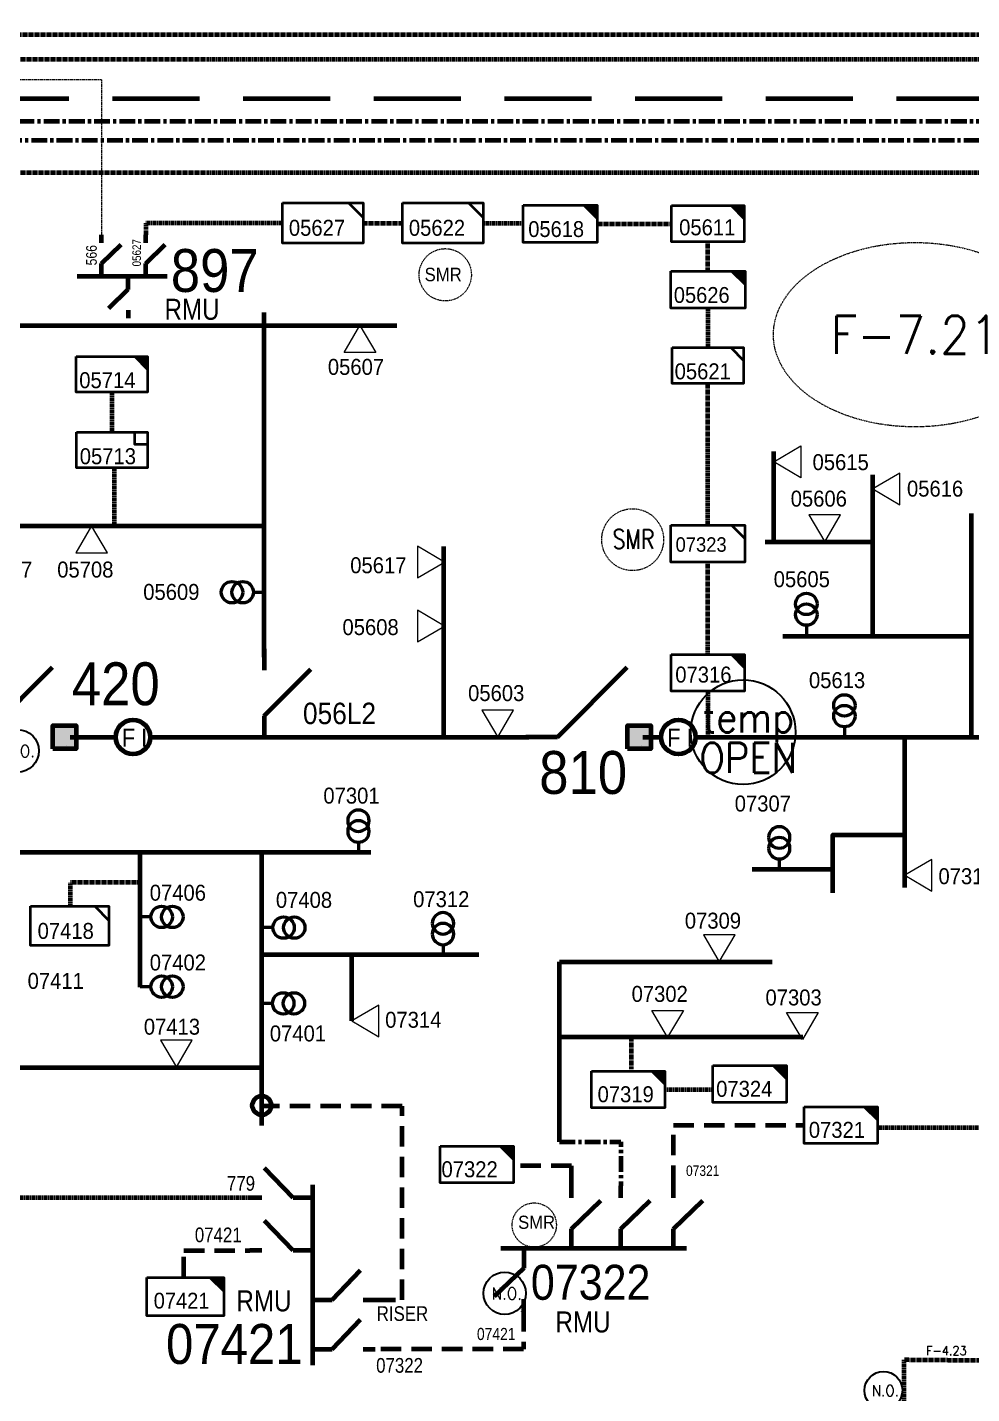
# Model space of a CAD drawing. Header units: metres. Extents: x 65984 to 144644, y -19036 to 23726.
# Drawn here: x 116327.3 to 116547.6, y 20613.2 to 20931.9 of the extents above; entities that cross this region are included whole.
import ezdxf
from ezdxf.enums import TextEntityAlignment as Align

# ---------------------------------------------------------------- set-up
doc = ezdxf.new("R2010")
doc.units = ezdxf.units.M
doc.header["$MEASUREMENT"] = 0
for name, pattern in [('( Center )', [2, 1.25, -0.25, 0.25, -0.25]), ('DGN Style 3', [0.013877, 0, -0.013877]), ('HIDDEN2', [2381.25, 1587.5, -793.75])]:
    doc.linetypes.add(name, pattern=pattern)
doc.layers.get('0').update_dxf_attribs({"color": 95, "lineweight": 40})
for name, color, linetype, lineweight in [('ABS', 7, 'Continuous', 40), ('ABS NUMBER', 112, 'Continuous', 30), ('d_eos', 111, 'Continuous', 40), ('d_eos no', 121, 'Continuous', 40), ('d_fco text', 95, 'Continuous', 40), ('d_oh branch', 94, 'Continuous', 40), ('d_switch', 95, 'Continuous', 40), ('d_tf', 1, 'Continuous', 40), ('d_tf no', 6, 'Continuous', 40), ('d_tf_200', 1, 'Continuous', 40), ('d_ug cable', 95, 'Continuous', 40), ('d_ug main line', 95, 'Continuous', 40), ('d_unit sub', 7, 'Continuous', 40), ('EARTH FAULT INDICATOR', 95, 'Continuous', 40), ('fedr no', 95, 'Continuous', 40), ('Level 37', 7, 'Continuous', 0), ('O H MAIN FEEDER', 4, 'Continuous', 100), ('SW N O', 114, 'Continuous', 30)]:
    doc.layers.add(name, color=color, linetype=linetype, lineweight=lineweight)
doc.styles.add('NASKHF', font='naskhf.shx', dxfattribs={"height": 8})
doc.styles.add('Style-Andalus', font='andlso.ttf')
doc.styles.add('Style-Arial', font='arial.ttf')
doc.styles.add('Style-ENGINEERING', font='ENGINEERING.shx')
doc.styles.add('Style-msdefault', font='msdefault.shx')
doc.styles.add('Style-STANDARD', font='STANDARD.shx')

# ---------------------------------------------------------------- blocks, each defined once
blk = doc.blocks.new('TF_8')
at = {"color": 0, "linetype": 'ByBlock', "lineweight": -2}
blk.add_line((6.3, 4.95), (9.9, 1.35), dxfattribs=at)
blk.add_3dface([(-10.1, 4.95), (9.9, 4.95), (9.9, -5.05), (-10.1, -5.05)], dxfattribs=at)
blk = doc.blocks.new('exist.us-1000kva')
at = {"color": 0, "linetype": 'ByBlock', "lineweight": -2, "flags": 128}
blk.add_lwpolyline([(39.99, 12.92), (32.8, 20), (40, 20)], close=True, dxfattribs=at)
at = {"color": 0, "linetype": 'ByBlock', "lineweight": -2, "extrusion": (0, 0, -1)}
blk.add_solid([(-39.99, 12.92), (-32.8, 20), (-40, 20)], dxfattribs=at)
at = {"color": 0, "linetype": 'ByBlock', "lineweight": -2, "xscale": 2, "yscale": 2}
blk.add_blockref('TF_8', (20.2, 10.1), dxfattribs=at)
blk = doc.blocks.new('TFU_12')
at = {"layer": 'd_tf_200', "color": 5, "linetype": 'Continuous', "lineweight": 53}
blk.add_line((0, 10), (0, 0), dxfattribs=at)
for centre in [(0, 30), (0, 20)]:
    blk.add_circle(centre, 10, dxfattribs=at)
blk = doc.blocks.new('TFU_14')
at = {"layer": 'd_tf_200', "color": 6, "linetype": 'Continuous', "lineweight": 53}
blk.add_line((0, 10), (0, 0), dxfattribs=at)
for centre in [(0, 30), (0, 20)]:
    blk.add_circle(centre, 10, dxfattribs=at)
blk = doc.blocks.new('TF3')
at = {"color": 0, "linetype": 'ByBlock', "lineweight": -2}
for p, q in [((11.3, 9), (18.3, 9)), ((18.3, 9), (18.3, 2))]:
    blk.add_line(p, q, dxfattribs=at)
at = {"color": 0, "linetype": 'ByBlock', "lineweight": -2, "flags": 128}
blk.add_lwpolyline([(18.3, 2), (11.3, 2), (11.3, 9)], dxfattribs=at)
at = {"color": 0, "linetype": 'ByBlock', "lineweight": -2}
blk.add_3dface([(-21.7, 9), (18.3, 9), (18.3, -11), (-21.7, -11)], dxfattribs=at)
blk = doc.blocks.new('ABS2_1_1')
at = {"color": 0, "linetype": 'ByBlock', "lineweight": -2, "ltscale": 500}
for q in [(-29900, 43500), (0, 0)]:
    blk.add_line((0, 13600), q, dxfattribs=at)
at = {"color": 0, "linetype": 'ByBlock', "lineweight": -2, "ltscale": 500, "flags": 128}
for points in [[(5000, 43600), (-5000, 43600), (-5000, 53600), (5000, 53600)], [(3791, 49653), (3791, 49653), (3791, 49653)]]:
    blk.add_lwpolyline(points, close=True, dxfattribs=at)
at = {"color": 0, "linetype": 'ByBlock', "lineweight": -2, "ltscale": 500}
for points in [[(5000, 43600), (-5000, 43600), (5000, 53600), (-5000, 53600)], [(3791, 49653), (3791, 49653), (3791, 49653)]]:
    blk.add_solid(points, dxfattribs=at)
blk = doc.blocks.new('*U892')
at = {"layer": 'SW N O', "color": 3}
blk.add_circle((0, 0), 16.8, dxfattribs=at)
at = {"layer": 'SW N O', "color": 3, "style": 'Style-STANDARD'}
blk.add_text('N.O.', height=9.6, dxfattribs=at).set_placement((1.7, -0.2), align=Align.MIDDLE_CENTER)
blk = doc.blocks.new('*U906')
at = {"layer": 'EARTH FAULT INDICATOR', "color": 2, "linetype": 'Continuous', "lineweight": 100}
blk.add_circle((0.02, 0.13), 4, dxfattribs=at)
at = {"layer": 'EARTH FAULT INDICATOR', "color": 2, "lineweight": 140, "style": 'Style-Andalus', "width": 0.9}
blk.add_text('F I', height=4.234, dxfattribs=at).set_placement((-2.61, 2.11), align=Align.TOP_LEFT)
blk = doc.blocks.new('*U1206')
at = {"layer": 'ABS', "color": 6, "linetype": 'Continuous', "lineweight": 158, "ltscale": 0.188882}
for p, q in [((-8.01, -8.13), (8.28, 8.16)), ((-8.01, -8.13), (-15.41, -8.13)), ((15.4, -8.13), (7.99, -8.13))]:
    blk.add_line(p, q, dxfattribs=at)
blk = doc.blocks.new('*U1461')
at = {"layer": 'SW N O', "color": 1}
blk.add_circle((0, 0.01), 16.84, dxfattribs=at)
at = {"layer": 'SW N O', "color": 3, "insert": (1.68, -1.77), "char_height": 9.6, "attachment_point": 5, "line_spacing_factor": 0.812622, "style": 'Style-STANDARD'}
blk.add_mtext('temp\\POPEN', dxfattribs=at)
blk = doc.blocks.new('TRA1_74')
at = {"layer": 'd_tf', "color": 6, "linetype": 'Continuous', "lineweight": 0, "ltscale": 0.000372147, "extrusion": (0, 0, -1), "flags": 128}
blk.add_lwpolyline([(-10, -16.98), (0, 0.02), (10, -16.98)], close=True, dxfattribs=at)
blk = doc.blocks.new('TRA1_73')
at = {"layer": 'd_tf', "color": 6, "linetype": 'Continuous', "lineweight": 0, "ltscale": 0.000372147, "xscale": 1.000046566207833, "yscale": 1.000046566207833, "zscale": 1.000046566207833, "rotation": 180}
blk.add_blockref('TRA1_74', (0, 0), dxfattribs=at)
blk = doc.blocks.new('TRA1_72')
at = {"layer": 'd_tf', "color": 6, "linetype": 'Continuous', "lineweight": 0, "ltscale": 0.000371982, "flags": 128}
blk.add_lwpolyline([(10, -17.02), (0, -0.02), (-10, -17.02)], close=True, dxfattribs=at)
blk = doc.blocks.new('TRA1_71')
at = {"layer": 'd_tf', "color": 6, "linetype": 'Continuous', "lineweight": 0, "ltscale": 0.000371982, "xscale": 1.000046566207834, "yscale": 1.000046566207834, "zscale": 1.000046566207834, "rotation": 180}
blk.add_blockref('TRA1_72', (0, 0), dxfattribs=at)
blk = doc.blocks.new('TRA1_64')
at = {"layer": 'd_tf', "color": 251, "linetype": 'Continuous', "lineweight": 0, "ltscale": 0.000372147, "flags": 128}
blk.add_lwpolyline([(9.98, -16.98), (-0.02, 0.02), (-10.02, -16.98)], close=True, dxfattribs=at)
blk = doc.blocks.new('TRA1_63')
at = {"layer": 'd_tf', "color": 251, "linetype": 'Continuous', "lineweight": 0, "ltscale": 0.000372147, "xscale": 1.000046566207833, "yscale": 1.000046566207833, "zscale": 1.000046566207833, "rotation": 180}
blk.add_blockref('TRA1_64', (0, 0), dxfattribs=at)
blk = doc.blocks.new('TRA1_78')
at = {"layer": 'd_tf', "color": 5, "linetype": 'Continuous', "lineweight": 0, "ltscale": 0.000372147, "flags": 128}
blk.add_lwpolyline([(10, -16.98), (0, 0.02), (-10, -16.98)], close=True, dxfattribs=at)
blk = doc.blocks.new('TRA1_77')
at = {"layer": 'd_tf', "color": 5, "linetype": 'Continuous', "lineweight": 0, "ltscale": 0.000372147, "xscale": 1.000046566207833, "yscale": 1.000046566207833, "zscale": 1.000046566207833, "rotation": 180}
blk.add_blockref('TRA1_78', (0, 0), dxfattribs=at)

msp = doc.modelspace()

# ---------------------------------------------------------------- linework, layer by layer
at = {"layer": 'd_eos', "color": 7, "linetype": 'Continuous', "lineweight": 211, "ltscale": 0.484743}
for p, q in [((116344.61, 20881.64), (116344.61, 20883.47)), ((116354.9, 20881.64), (116354.9, 20883.47)), ((116344.61, 20876.8), (116349.15, 20881.22)), ((116354.9, 20876.81), (116359.44, 20881.22)), ((116344.61, 20873.79), (116344.61, 20876.8)), ((116354.9, 20873.79), (116354.9, 20876.81)), ((116359.93, 20873.79), (116338.94, 20873.79)), ((116350.76, 20873.79), (116350.76, 20870.77)), ((116350.76, 20870.77), (116346.22, 20866.36)), ((116350.77, 20865.94), (116350.77, 20864.1))]:
    msp.add_line(p, q, dxfattribs=at)
at = {"layer": 'd_eos', "color": 7, "linetype": 'Continuous', "lineweight": 211, "ltscale": 0.625574}
for p, q in [((116389.27, 20658.94), (116382.61, 20665.8)), ((116393.82, 20661.94), (116393.82, 20619.87)), ((116381.97, 20658.93), (116379.2, 20658.93)), ((116393.82, 20658.94), (116389.27, 20658.94)), ((116454.25, 20651.64), (116461.11, 20658.3)), ((116465.75, 20651.64), (116472.62, 20658.3)), ((116478.05, 20651.64), (116484.92, 20658.3)), ((116389.27, 20646.64), (116382.61, 20653.5)), ((116454.25, 20647.09), (116454.25, 20651.64)), ((116465.75, 20647.09), (116465.75, 20651.64)), ((116478.05, 20647.09), (116478.05, 20651.64)), ((116381.97, 20646.63), (116379.2, 20646.63)), ((116393.82, 20646.64), (116389.27, 20646.64)), ((116481.05, 20647.09), (116437.74, 20647.09)), ((116443.09, 20647.09), (116443.09, 20642.53)), ((116398.38, 20635.13), (116405.04, 20642)), ((116443.09, 20642.53), (116436.23, 20635.87)), ((116393.82, 20635.13), (116398.38, 20635.13)), ((116405.67, 20635.13), (116408.44, 20635.13)), ((116443.08, 20635.24), (116443.08, 20632.47)), ((116398.38, 20623.63), (116405.04, 20630.49)), ((116393.82, 20623.63), (116398.38, 20623.63)), ((116405.67, 20623.63), (116408.44, 20623.63))]:
    msp.add_line(p, q, dxfattribs=at)
at = {"layer": 'd_eos', "color": 251, "linetype": 'Continuous', "lineweight": 211, "ltscale": 0.625574}
for p, q in [((116454.25, 20658.94), (116454.25, 20661.71)), ((116465.75, 20658.94), (116465.75, 20661.71)), ((116478.05, 20658.94), (116478.05, 20661.71))]:
    msp.add_line(p, q, dxfattribs=at)
at = {"layer": 'd_oh branch', "color": 6, "linetype": 'Continuous', "lineweight": 100}
for p, q in [((116382.52, 20784.98), (116382.52, 20865.37)), ((116413.53, 20862.32), (116128.97, 20862.32)), ((116524.59, 20789.93), (116524.59, 20827.51)), ((116547.6, 20766.36), (116547.6, 20818.51)), ((116322.91, 20815.61), (116382.52, 20815.61)), ((116424.47, 20766.71), (116424.47, 20810.85)), ((116499.4, 20811.9), (116524.59, 20811.9)), ((116503.54, 20789.93), (116547.6, 20789.93)), ((116532.01, 20731.27), (116532.01, 20766.36)), ((116515.24, 20735.51), (116496.37, 20735.51))]:
    msp.add_line(p, q, dxfattribs=at)
at = {"layer": 'd_oh branch', "color": 94, "linetype": 'Continuous', "lineweight": 100}
msp.add_line((116501.43, 20811.9), (116501.43, 20832.95), dxfattribs=at)
at = {"layer": 'd_oh branch', "color": 5, "linetype": 'Continuous', "lineweight": 100}
for p, q in [((116407.43, 20739.48), (116300.54, 20739.48)), ((116353.62, 20708.03), (116353.62, 20739.48)), ((116381.98, 20675.8), (116381.98, 20739.48)), ((116432.61, 20715.56), (116381.98, 20715.56)), ((116403.02, 20700.17), (116403.02, 20715.56)), ((116381.98, 20689.24), (116256.11, 20689.24))]:
    msp.add_line(p, q, dxfattribs=at)
at = {"layer": 'd_oh branch', "color": 251, "linetype": 'Continuous', "lineweight": 100}
for p, q in [((116451.44, 20671.94), (116451.44, 20713.97)), ((116451.44, 20713.97), (116501.08, 20713.97)), ((116451.44, 20696.46), (116508.22, 20696.46))]:
    msp.add_line(p, q, dxfattribs=at)
at = {"layer": 'd_oh branch', "color": 6, "linetype": 'Continuous', "lineweight": 100, "flags": 128}
msp.add_lwpolyline([(116515.24, 20730.01), (116515.24, 20743.54), (116532.01, 20743.54)], dxfattribs=at)
at = {"layer": 'd_ug cable', "color": 6, "linetype": 'DGN Style 3', "lineweight": 100}
for p, q in [((116460.25, 20886.08), (116477.58, 20886.08)), ((116486.06, 20866.38), (116486.06, 20857.21)), ((116346.99, 20846.79), (116346.99, 20837.48)), ((116347.52, 20829.19), (116347.52, 20815.49)), ((116486.07, 20785.62), (116486.07, 20807.17))]:
    msp.add_line(p, q, dxfattribs=at)
at = {"layer": 'd_ug cable', "color": 251, "linetype": 'DGN Style 3', "lineweight": 100}
msp.add_line((116476.06, 20684.17), (116487.25, 20684.17), dxfattribs=at)
at = {"layer": 'd_ug cable', "color": 134, "linetype": 'DGN Style 3', "lineweight": 100}
for p, q in [((116550.38, 20620.93), (116531.79, 20621.09)), ((116531.79, 20621.09), (116531.79, 20608.89))]:
    msp.add_line(p, q, dxfattribs=at)
at = {"layer": 'd_ug cable', "color": 18, "linetype": 'DGN Style 3', "lineweight": 106, "flags": 128}
msp.add_lwpolyline([(117435, 20797.88), (117435, 20898), (115861.62, 20898), (115861.62, 21165.14), (114630.75, 21165.14), (114630.75, 20457.01), (114630.75, 20457.01), (114630.75, 20280.61)], dxfattribs=at)
at = {"layer": 'd_ug cable', "color": 5, "linetype": 'DGN Style 3', "lineweight": 100, "flags": 128}
for points in [[(114712.34, 19960.32), (114712.34, 19909.13), (115239.03, 19909.13), (115239.03, 20565.83), (115290.57, 20565.83), (115290.57, 20930.2), (118376.44, 20930.2), (118376.44, 20576.15), (118417.8, 20576.15), (118417.8, 20475.96), (118374.08, 20475.96)], [(116353.62, 20732.43), (116337.28, 20732.43), (116337.28, 20727.14)]]:
    msp.add_lwpolyline(points, dxfattribs=at)
at = {"layer": 'd_ug cable', "color": 1, "linetype": 'DGN Style 3', "lineweight": 100, "flags": 128}
msp.add_lwpolyline([(114677.82, 20018.71), (114677.82, 19903.39), (115244.76, 19903.39), (115244.76, 20560.1), (115296.31, 20560.1), (115296.31, 20924.47), (118370.71, 20924.47), (118370.71, 20662.09), (118341.83, 20662.09), (118341.83, 20633.98)], dxfattribs=at)
at = {"layer": 'd_ug cable', "color": 6, "linetype": 'DGN Style 3', "lineweight": 13, "flags": 128}
msp.add_lwpolyline([(114786.14, 20259.9), (114786.14, 20242.08), (115219.94, 20242.08), (115219.94, 20919.71), (116344.61, 20919.71), (116344.61, 20883.47)], dxfattribs=at)
at = {"layer": 'd_ug cable', "color": 6, "linetype": 'DGN Style 3', "lineweight": 100, "flags": 128}
for points in [[(116386.44, 20886.25), (116354.9, 20886.25), (116354.9, 20883.47)], [(116405.61, 20886.25), (116414.82, 20886.25)], [(116433.64, 20886.25), (116442.93, 20886.25)], [(116486.07, 20875.05), (116486.07, 20881.84)], [(116486.07, 20815.8), (116486.07, 20848.86)], [(116486.07, 20777.05), (116486.07, 20766.36)]]:
    msp.add_lwpolyline(points, dxfattribs=at)
at = {"layer": 'd_ug cable', "color": 251, "linetype": 'DGN Style 3', "lineweight": 100, "flags": 128}
msp.add_lwpolyline([(116468.27, 20688.9), (116468.27, 20688.9), (116468.27, 20696.46)], dxfattribs=at)
at = {"layer": 'd_ug cable', "color": 172, "linetype": 'HIDDEN2', "lineweight": 158, "ltscale": 0.003}
for points in [[(116408.44, 20635.13), (116414.7, 20635.13), (116414.7, 20680.28), (116381.98, 20680.28)], [(116454.25, 20661.71), (116454.25, 20666.39), (116440.73, 20666.39)], [(116363.82, 20640.36), (116363.82, 20646.63), (116379.2, 20646.63)], [(116442.99, 20632.39), (116442.99, 20632.47), (116443.08, 20632.47), (116443.08, 20623.63), (116408.44, 20623.63)]]:
    msp.add_lwpolyline(points, dxfattribs=at)
at = {"layer": 'd_ug cable', "color": 251, "linetype": 'HIDDEN2', "lineweight": 158, "ltscale": 0.003}
msp.add_lwpolyline([(116478.05, 20661.71), (116478.05, 20675.87), (116508.51, 20675.87)], dxfattribs=at)
at = {"layer": 'd_ug cable', "color": 251, "linetype": 'DGN Style 3', "lineweight": 158, "flags": 128}
msp.add_lwpolyline([(116525.66, 20675.28), (116609.78, 20675.28)], dxfattribs=at)
at = {"layer": 'd_ug cable', "color": 5, "linetype": 'DGN Style 3', "lineweight": 158, "flags": 128}
msp.add_lwpolyline([(116379.2, 20658.93), (116212.5, 20658.93), (116212.5, 20666.78)], dxfattribs=at)
at = {"layer": 'd_ug cable', "color": 1, "linetype": 'DGN Style 3', "lineweight": 13}
for centre, radius in [((116424.79, 20874.19), 6.1), ((116468.52, 20812.41), 7.22)]:
    msp.add_circle(centre, radius, dxfattribs=at)
at = {"layer": 'd_ug cable', "color": 2, "linetype": 'DGN Style 3', "lineweight": 13}
msp.add_circle((116445.56, 20652.56), 5.16, dxfattribs=at)
at = {"layer": 'd_ug main line', "color": 174, "linetype": '( Center )', "lineweight": 140, "ltscale": 2.94, "flags": 128}
msp.add_lwpolyline([(125145.17, 22359.87), (115450.76, 22359.87), (115450.76, 20910.03), (116755.35, 20910.03), (116755.35, 20829.41)], dxfattribs=at)
at = {"layer": 'd_ug main line', "color": 18, "linetype": '( Center )', "lineweight": 200, "ltscale": 2.94, "flags": 128}
msp.add_lwpolyline([(117507.99, 20864.2), (117516.68, 20864.2), (117516.68, 20905.53), (115577.6, 20905.52), (115577.6, 21183.12), (115577.6, 21183.12), (115577.6, 21601.34), (113510.51, 21601.34)], dxfattribs=at)
at = {"layer": 'd_ug main line', "color": 95, "linetype": 'HIDDEN2', "lineweight": 158, "ltscale": 0.012803}
msp.add_lwpolyline([(115597.43, 21189.7), (116225.19, 21189.7), (116225.19, 20915.33), (117657.88, 20915.33), (117657.88, 20950.51), (117657.88, 20950.51), (117657.88, 21086.69)], dxfattribs=at)
at = {"layer": 'd_ug main line', "color": 251, "linetype": '( Center )', "lineweight": 140, "ltscale": 2.94, "flags": 128}
msp.add_lwpolyline([(116451.44, 20671.94), (116465.75, 20671.94), (116465.75, 20661.71)], dxfattribs=at)
at = {"layer": 'fedr no', "color": 82, "linetype": 'DGN Style 3', "lineweight": 13, "true_color": 0x1dc70e}
msp.add_ellipse((116534.38, 20860.21), major_axis=(33.02, 0), ratio=0.651175, dxfattribs=at)
at = {"layer": 'O H MAIN FEEDER', "color": 6, "lineweight": 211, "ltscale": 0.488306}
for p, q in [((116337.27, 20766.36), (116347.93, 20766.36)), ((116355.93, 20766.36), (116444.28, 20766.36)), ((116470.9, 20766.36), (116475.21, 20766.36)), ((116483.21, 20766.36), (116609.73, 20766.36))]:
    msp.add_line(p, q, dxfattribs=at)
at = {"layer": 'O H MAIN FEEDER', "color": 5, "lineweight": 211, "ltscale": 0.488306}
msp.add_circle((116381.98, 20680.45), 2.21, dxfattribs=at)

# ---------------------------------------------------------------- block references
at = {"layer": 'ABS', "color": 6, "linetype": 'Continuous', "lineweight": 158, "ltscale": 0.188882, "extrusion": (0, 0, -1), "xscale": 0.6674257399709624, "yscale": 0.6674257399709624, "zscale": 0.6674257399709624, "rotation": 90.00000000000004}
msp.add_blockref('*U1206', (-116387.95, 20776.65), dxfattribs=at)
at = {"layer": 'ABS', "color": 7, "linetype": 'Continuous', "lineweight": 211, "ltscale": 0.812883, "xscale": 0.0005446322480400587, "yscale": 0.0005446322480400587, "zscale": 0.000360672857092237, "rotation": 269.9999999999997}
msp.add_blockref('ABS2_1_1', (116309.47, 20766.36), dxfattribs=at)
at = {"layer": 'ABS', "color": 6, "linetype": 'Continuous', "lineweight": 211, "ltscale": 0.812883, "xscale": 0.0005446322480400587, "yscale": 0.0005446322480400587, "zscale": 0.000360672857092237, "rotation": 269.9999999999997}
msp.add_blockref('ABS2_1_1', (116443.57, 20766.36), dxfattribs=at)
at = {"layer": 'd_tf', "color": 6, "linetype": 'Continuous', "lineweight": 0, "ltscale": 0.000372147, "extrusion": (0, 0, -1), "xscale": 0.37, "yscale": 0.37, "zscale": 0.37, "rotation": 180}
msp.add_blockref('TRA1_73', (-116404.88, 20862.33), dxfattribs=at)
at = {"layer": 'd_tf', "color": 6, "linetype": 'Continuous', "lineweight": 0, "ltscale": 0.000371982, "extrusion": (0, 0, -1), "xscale": 0.3699999999999999, "yscale": 0.3699999999999999, "zscale": 0.3699999999999999, "rotation": 89.99999999999997}
msp.add_blockref('TRA1_71', (-116501.43, 20830.56), dxfattribs=at)
at = {"layer": 'd_tf', "color": 6, "linetype": 'Continuous', "lineweight": 0, "ltscale": 0.000372147, "xscale": 0.37, "yscale": 0.37, "zscale": 0.37}
for p, rotation in [((116524.6, 20824.24), 269.9999999999999), ((116513.33, 20811.91), 359.9999999999999), ((116342.26, 20815.6), 180), ((116437.05, 20766.37), 359.9999999999999), ((116532.02, 20734.13), 269.9999999999999)]:
    msp.add_blockref('TRA1_73', p, dxfattribs=dict(at, rotation=rotation))
at = {"layer": 'd_tf', "color": 6, "linetype": 'Continuous', "lineweight": 0, "ltscale": 0.000371982, "xscale": 0.3699999999999999, "yscale": 0.3699999999999999, "zscale": 0.3699999999999999, "rotation": 89.99999999999997}
for p in [(116424.64, 20807.17), (116424.64, 20792.25)]:
    msp.add_blockref('TRA1_71', p, dxfattribs=at)
at = {"layer": 'd_tf', "color": 251, "linetype": 'Continuous', "lineweight": 0, "ltscale": 0.000372147, "xscale": 0.37, "yscale": 0.37, "zscale": 0.37, "rotation": 359.9999999999999}
msp.add_blockref('TRA1_63', (116488.71, 20713.98), dxfattribs=at)
at = {"layer": 'd_tf', "color": 5, "linetype": 'Continuous', "lineweight": 0, "ltscale": 0.000372147, "xscale": 0.37, "yscale": 0.37, "zscale": 0.37}
for p, rotation in [((116403.03, 20700.17), 269.9999999999999), ((116362.07, 20689.37), 359.9999999999999)]:
    msp.add_blockref('TRA1_77', p, dxfattribs=dict(at, rotation=rotation))
at = {"layer": 'd_tf', "color": 251, "linetype": 'Continuous', "lineweight": 0, "ltscale": 0.000372147, "extrusion": (0, 0, -1), "xscale": 0.37, "yscale": 0.37, "zscale": 0.37, "rotation": 359.9999999999999}
for p in [(-116476.66, 20696.35), (-116508.12, 20695.87)]:
    msp.add_blockref('TRA1_63', p, dxfattribs=at)
at = {"layer": 'd_tf_200', "color": 6, "linetype": 'Continuous', "lineweight": 53, "xscale": 0.25, "yscale": 0.25, "zscale": 0.25}
for p, rotation in [((116382.53, 20800.16), 89.9999999999999), ((116509.05, 20789.93), 359.9999999999999), ((116517.92, 20766.25), 359.9999999999999)]:
    msp.add_blockref('TFU_14', p, dxfattribs=dict(at, rotation=rotation))
at = {"layer": 'd_tf_200', "color": 5, "linetype": 'Continuous', "lineweight": 53, "extrusion": (0, 0, -1), "xscale": 0.25, "yscale": 0.25, "zscale": 0.25, "rotation": 359.9999999999999}
for p in [(-116404.54, 20739.35), (-116424.27, 20715.42)]:
    msp.add_blockref('TFU_12', p, dxfattribs=at)
at = {"layer": 'd_tf_200', "color": 6, "linetype": 'Continuous', "lineweight": 53, "extrusion": (0, 0, -1), "xscale": 0.25, "yscale": 0.25, "zscale": 0.25}
msp.add_blockref('TFU_14', (-116502.72, 20735.45), dxfattribs=at)
at = {"layer": 'd_tf_200', "color": 5, "linetype": 'Continuous', "lineweight": 53, "xscale": 0.25, "yscale": 0.25, "zscale": 0.25, "rotation": 269.9999999999999}
for p in [(116353.62, 20724.43), (116382.06, 20721.93), (116353.62, 20708.15), (116381.98, 20704.25)]:
    msp.add_blockref('TFU_12', p, dxfattribs=at)
at = {"layer": 'd_unit sub', "color": 6, "linetype": 'Continuous', "lineweight": 40, "rotation": 359.9999999999999}
for name, p, xscale, yscale, zscale in [('TF_8', (116396.31, 20886.3), 0.9398475532820851, 0.9398475532820851, 0.3973156702572678), ('exist.us-1000kva', (116442.93, 20881.75), 0.4330950886242703, 0.4330950886242703, 0.3973156702572678), ('exist.us-1000kva', (116477.58, 20881.84), 0.4244821184432896, 0.4244821184432896, 0.3973156702572678), ('exist.us-1000kva', (116477.41, 20866.38), 0.4330950886242703, 0.4330950886242703, 0.3973156702572678), ('exist.us-1000kva', (116338.66, 20846.79), 0.4166225749562253, 0.4166225749562253, 0.3973156702572678), ('TF_8', (116486.15, 20853.08), 0.834370378802083, 0.834370378802083, 0.3973156702572678), ('TF3', (116347.71, 20833.75), 0.4144608037937509, 0.4144608037937509, 0.121101816294415), ('exist.us-1000kva', (116477.49, 20777.05), 0.4286814911027902, 0.4286814911027902, 0.3973156702572678)]:
    msp.add_blockref(name, p, dxfattribs=dict(at, xscale=xscale, yscale=yscale, zscale=zscale))
at = {"layer": 'd_unit sub', "color": 2, "linetype": 'Continuous', "lineweight": 40, "zscale": 0.3973156702572678, "rotation": 359.9999999999999}
for p, xscale, yscale in [((116424.31, 20886.3), 0.9398475532820851, 0.9398475532820851), ((116486.15, 20811.53), 0.8621296207103728, 0.8621296207103728)]:
    msp.add_blockref('TF_8', p, dxfattribs=dict(at, xscale=xscale, yscale=yscale))
at = {"layer": 'd_unit sub', "color": 5, "linetype": 'Continuous', "lineweight": 40, "zscale": 0.3973156702572678, "rotation": 359.9999999999999}
for name, p, xscale, yscale in [('TF_8', (116337.24, 20722.37), 0.9167180807013997, 0.9167180807013997), ('exist.us-1000kva', (116423.58, 20662.39), 0.4286814911027902, 0.4286814911027902)]:
    msp.add_blockref(name, p, dxfattribs=dict(at, xscale=xscale, yscale=yscale))
at = {"layer": 'd_unit sub', "color": 251, "linetype": 'Continuous', "lineweight": 40, "xscale": 0.4286814911027902, "yscale": 0.4286814911027902, "zscale": 0.3973156702572678, "rotation": 359.9999999999999}
for p in [(116487.25, 20681.16), (116458.91, 20679.89), (116508.51, 20671.58)]:
    msp.add_blockref('exist.us-1000kva', p, dxfattribs=at)
at = {"layer": 'd_unit sub', "color": 172, "linetype": 'Continuous', "lineweight": 40, "xscale": 0.45, "yscale": 0.45, "zscale": 0.4267622666565712, "rotation": 359.9999999999999}
msp.add_blockref('exist.us-1000kva', (116355.13, 20631.36), dxfattribs=at)
at = {"layer": 'EARTH FAULT INDICATOR', "color": 2, "linetype": 'Continuous', "lineweight": 100}
for p in [(116351.91, 20766.23), (116479.18, 20766.23)]:
    msp.add_blockref('*U906', p, dxfattribs=at)
at = {"layer": 'SW N O', "color": 3}
for name, p, xscale, yscale, zscale in [('*U1461', (116494.28, 20767.52), 0.72528490110408, 0.72528490110408, 0.72528490110408), ('*U892', (116325.02, 20763.15), 0.2950694635422144, 0.2950694635422144, 0.2950694635422144), ('*U892', (116438.66, 20636.64), 0.2950694635422144, 0.2950694635422144, 0.2950694635422144), ('*U892', (116527.03, 20613.98), 0.2629761879819701, 0.2629761879819701, 0.2629761879819701)]:
    msp.add_blockref(name, p, dxfattribs=dict(at, xscale=xscale, yscale=yscale, zscale=zscale))

# ---------------------------------------------------------------- texts
at = {"layer": 'ABS NUMBER', "color": 7, "lineweight": 140, "style": 'Style-Arial', "width": 0.88}
msp.add_text('420', height=10, dxfattribs=at).set_placement((116337.66, 20783.8), align=Align.TOP_LEFT)
at = {"layer": 'ABS NUMBER', "color": 6, "lineweight": 140, "style": 'Style-Arial', "width": 0.88}
msp.add_text('810', height=10, dxfattribs=at).set_placement((116446.71, 20763.11), align=Align.TOP_LEFT)
at = {"layer": 'd_eos no', "color": 7, "linetype": 'Continuous', "lineweight": 140, "style": 'Style-Arial', "width": 0.88}
for s, height, p in [('897', 10, (116360.75, 20880.19)), ('07322', 8.166, (116444.76, 20643.29)), ('07421', 9.32, (116359.64, 20629.48))]:
    msp.add_text(s, height=height, dxfattribs=at).set_placement(p, align=Align.TOP_LEFT)
at = {"layer": 'd_fco text', "color": 6, "linetype": 'Continuous', "lineweight": 80, "style": 'Style-msdefault', "width": 0.916667}
msp.add_text('056L2', height=4.998, rotation=0, dxfattribs=at).set_placement((116408.63, 20769.39), align=Align.RIGHT)
at = {"layer": 'd_switch', "color": 5, "linetype": 'Continuous', "lineweight": 30, "style": 'Style-ENGINEERING', "width": 0.857143}
for s, height, p in [('566', 2.483, (116341, 20876.38)), ('05627', 2.001, (116351.78, 20876.14))]:
    msp.add_text(s, height=height, rotation=90, dxfattribs=at).set_placement(p, align=Align.TOP_LEFT)
at = {"layer": 'd_switch', "color": 251, "linetype": 'Continuous', "lineweight": 30, "style": 'Style-ENGINEERING', "width": 0.857143}
msp.add_text('07321', height=2.446, dxfattribs=at).set_placement((116488.76, 20666.45), align=Align.TOP_RIGHT)
at = {"layer": 'd_switch', "color": 172, "linetype": 'Continuous', "lineweight": 30, "style": 'Style-ENGINEERING', "width": 0.857143}
for s, height, p in [('779', 3.43, (116380.41, 20663.99)), ('RISER', 3.43, (116420.81, 20633.62)), ('07421', 2.823, (116441.18, 20628.56)), ('07322', 3.43, (116419.6, 20621.54))]:
    msp.add_text(s, height=height, dxfattribs=at).set_placement(p, align=Align.TOP_RIGHT)
msp.add_text('07421', height=3.43, dxfattribs=at).set_placement((116366.36, 20651.98), align=Align.TOP_LEFT)
at = {"layer": 'd_tf no', "color": 6, "linetype": 'Continuous', "lineweight": 40, "style": 'Style-msdefault'}
for s, height, width, p in [('05627', 3.724, 0.947368, (116388.3, 20887.01)), ('05618', 3.7, 0.945946, (116444.16, 20886.7)), ('05626', 3.7, 0.945946, (116478.12, 20871.33)), ('05714', 3.724, 0.947368, (116339.39, 20851.47)), ('05621', 3.724, 0.947368, (116478.31, 20853.53)), ('05713', 3.724, 0.947368, (116339.51, 20833.73)), ('05616', 3.724, 0.947368, (116532.52, 20826.17)), ('05606', 3.724, 0.947368, (116505.39, 20823.84)), ('05717', 3.724, 0.947368, (116315.31, 20807.3)), ('05708', 3.724, 0.947368, (116334.25, 20807.3)), ('05617', 3.724, 0.947368, (116402.62, 20808.3)), ('05605', 3.724, 0.947368, (116501.42, 20805.05)), ('05609', 3.724, 0.947368, (116354.32, 20802.08)), ('05608', 3.724, 0.947368, (116400.81, 20793.88)), ('07316', 3.724, 0.947368, (116478.46, 20782.81)), ('05613', 3.724, 0.947368, (116509.65, 20781.5)), ('05603', 3.724, 0.947368, (116430.12, 20778.49)), ('07307', 3.724, 0.947368, (116492.33, 20752.73)), ('07313', 3.724, 0.947368, (116539.87, 20735.78))]:
    msp.add_text(s, height=height, dxfattribs=dict(at, width=width)).set_placement(p, align=Align.TOP_LEFT)
at = {"layer": 'd_tf no', "color": 2, "linetype": 'Continuous', "lineweight": 40, "style": 'Style-msdefault', "width": 0.947368}
msp.add_text('05622', height=3.724, dxfattribs=at).set_placement((116416.3, 20887.01), align=Align.TOP_LEFT)
at = {"layer": 'd_tf no', "color": 6, "linetype": 'Continuous', "lineweight": 40, "style": 'Style-msdefault', "width": 0.947368}
for s, p in [('05611', (116492.48, 20887.12)), ('05615', (116523.61, 20832.35))]:
    msp.add_text(s, height=3.724, dxfattribs=at).set_placement(p, align=Align.TOP_RIGHT)
msp.add_text('05607', height=3.724, dxfattribs=at).set_placement((116397.4, 20850.85))
at = {"layer": 'd_tf no', "color": 5, "linetype": 'Continuous', "lineweight": 40, "style": 'Style-msdefault', "width": 0.947368}
for s, p in [('07301', (116396.35, 20754.57)), ('07406', (116355.84, 20731.93)), ('07408', (116385.27, 20730.25)), ('07418', (116329.67, 20723.02)), ('07402', (116355.84, 20715.65)), ('07411', (116327.34, 20711.36)), ('07314', (116410.77, 20702.29)), ('07413', (116354.46, 20700.68)), ('07401', (116383.86, 20699.11)), ('07322', (116423.92, 20667.43))]:
    msp.add_text(s, height=3.724, dxfattribs=at).set_placement(p, align=Align.TOP_LEFT)
msp.add_text('07312', height=3.724, dxfattribs=at).set_placement((116417.3, 20726.7))
at = {"layer": 'd_tf no', "color": 251, "linetype": 'Continuous', "lineweight": 40, "style": 'Style-msdefault', "width": 0.947368}
for s, p in [('07309', (116480.69, 20725.41)), ('07302', (116468.27, 20708.33)), ('07303', (116499.51, 20707.5)), ('07324', (116488, 20686.19)), ('07319', (116460.33, 20684.92)), ('07321', (116509.62, 20676.62))]:
    msp.add_text(s, height=3.724, dxfattribs=at).set_placement(p, align=Align.TOP_LEFT)
at = {"layer": 'd_tf no', "color": 172, "linetype": 'Continuous', "lineweight": 40, "style": 'Style-msdefault', "width": 0.945946}
msp.add_text('07421', height=3.7, dxfattribs=at).set_placement((116356.76, 20636.77), align=Align.TOP_LEFT)
at = {"layer": 'd_tf no', "color": 2, "lineweight": 13, "insert": (116419.97, 20875.84), "char_height": 3.1548, "attachment_point": 1, "style": 'NASKHF'}
msp.add_mtext('\\Fmsdefault;\\H1x;\\W0.925;SMR\\P', dxfattribs=at)
at = {"layer": 'd_tf no', "color": 1, "linetype": 'Continuous', "lineweight": 40, "insert": (116441.79, 20654.74), "char_height": 3.0677, "attachment_point": 1, "style": 'NASKHF'}
msp.add_mtext('\\Fmsdefault;\\H1x;\\W0.945946;SMR^I', dxfattribs=at)
at = {"layer": 'd_unit sub', "color": 2, "linetype": 'Continuous', "lineweight": 40, "style": 'Style-msdefault', "width": 0.947368}
msp.add_text('07323', height=3.384, dxfattribs=at).set_placement((116478.53, 20812.97), align=Align.TOP_LEFT)
at = {"layer": 'fedr no', "color": 6, "linetype": 'Continuous', "lineweight": 40, "attachment_point": 5, "style": 'Style-STANDARD'}
for s, insert, char_height in [('F-7.21', (116534.38, 20860.21), 8.852), ('F-4.23', (116541.72, 20623.28), 2.128)]:
    msp.add_mtext(s, dxfattribs=dict(at, insert=insert, char_height=char_height))
at = {"layer": 'Level 37', "color": 7, "linetype": 'Continuous', "lineweight": 100, "style": 'Style-msdefault', "width": 0.86}
msp.add_text('RMU', height=4.9, dxfattribs=at).set_placement((116359.29, 20868.59), align=Align.TOP_LEFT)
at = {"layer": 'Level 37', "color": 2, "linetype": 'Continuous', "lineweight": 13, "style": 'Style-STANDARD', "width": 0.854701}
msp.add_text('SMR', height=4.494, dxfattribs=at).set_placement((116468.7, 20812.52), align=Align.MIDDLE_CENTER)
at = {"layer": 'Level 37', "color": 7, "linetype": 'Continuous', "lineweight": 100, "style": 'Style-msdefault', "width": 0.86}
for p in [(116388.9, 20637.32), (116463.35, 20632.4)]:
    msp.add_text('RMU', height=4.9, rotation=0.0004, dxfattribs=at).set_placement(p, align=Align.TOP_RIGHT)

doc.saveas('drawing.dxf')
